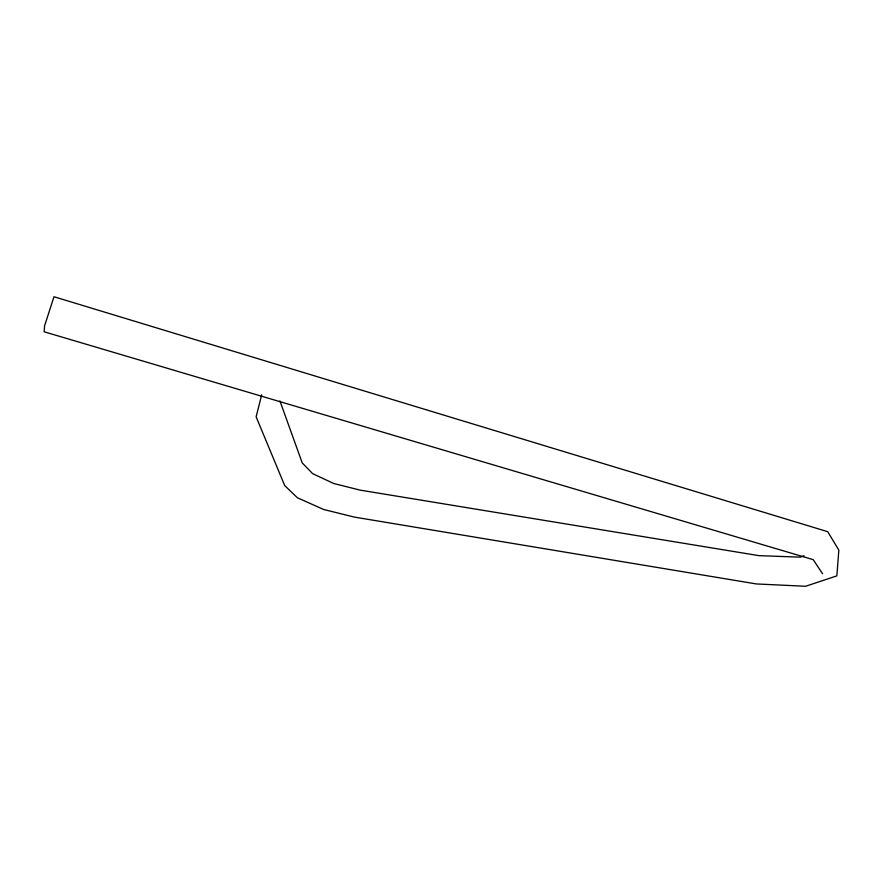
<?xml version="1.0" encoding="UTF-8"?>
<svg xmlns="http://www.w3.org/2000/svg" width="883" height="883" viewBox="0 0 883 883"><rect width="100%" height="100%" fill="white"/><g stroke="black" fill="none" stroke-linecap="round" stroke-linejoin="round"><path stroke-width="1.32" d="M261.677 394.867L256.125 416.842L284.745 485.65L297.372 497.736L323.586 509.469L354.436 517.107L756.4 583.95L805.627 586.257L836.841 575.882L838.85 550.164L827.724 531.698L53.984 296.743L44.569 325.86L44.15 331.787L813.21 559.667L822.57 573.762M804.115 555.738L800.252 557.162L758.927 555.65L359.988 490.098L333.697 483.487L312.626 473.641L302.229 462.924L279.922 400.915"/></g></svg>
